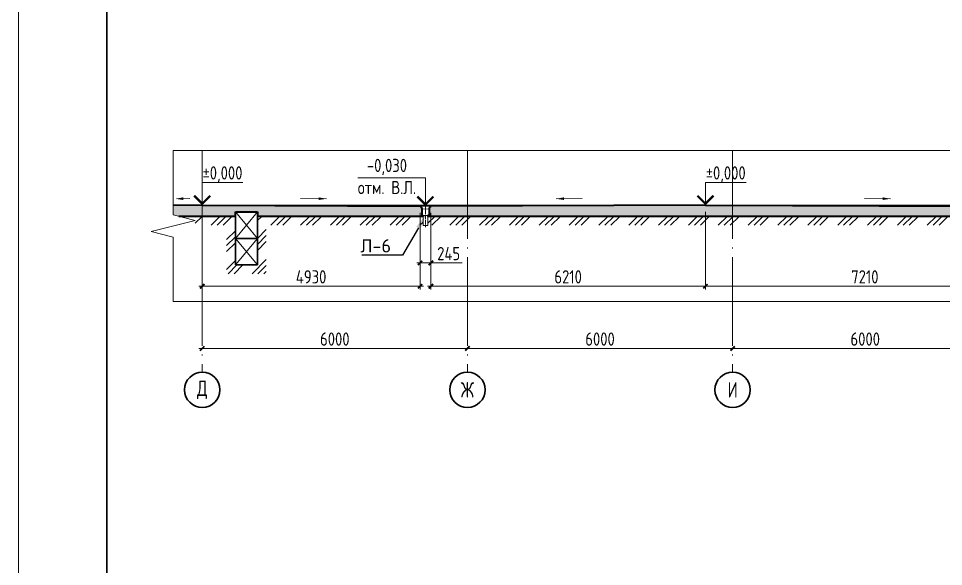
# Model space of a CAD drawing. Extents: x -965262 to 1142518, y -357520 to 71675.
# Drawn here: x 179668 to 200595, y -222796 to -210390 of the extents above; entities that cross this region are included whole.
import ezdxf
from ezdxf import colors
from ezdxf.entities.mleader import LeaderData, LeaderLine
from ezdxf.math import Vec2, Vec3

# ---------------------------------------------------------------- set-up
doc = ezdxf.new("R2010")
doc.units = 0
doc.header["$LTSCALE"] = 10
doc.linetypes.add('DOTE', pattern=[2.42, 2, -0.2, 0.02, -0.2])
doc.layers.get('0').update_dxf_attribs({"linetype": 'CONTINUOUS', "lineweight": 30})
doc.layers.get('Defpoints').update_dxf_attribs({"linetype": 'CONTINUOUS'})
doc.layers.add('DOTE', color=7, linetype='DOTE', lineweight=9)
doc.layers.add('полы', color=3, linetype='CONTINUOUS', lineweight=35)
doc.styles.add('GOST 2.304', font='isocpeur.ttf', dxfattribs={"width": 0.75, "height": 250})
doc.styles.get("Standard").update_dxf_attribs({"font": 'isocpeur.ttf', "height": 300})
doc.styles.add('ГОСТ 2м', font='isocpeur.ttf', dxfattribs={"width": 0.8, "height": 250})
doc.dimstyles.new('ГОСТ 2м', dxfattribs={"dimtxt": 250, "dimasz": 100, "dimexe": 75, "dimexo": 150, "dimgap": 62.5, "dimtad": 1, "dimdec": 0, "dimtxsty": 'ГОСТ 2м', "dimblk": 'ARCHTICK', "dimcen": 150, "dimdle": 75, "dimclrd": 256, "dimclre": 256, "dimclrt": 256, "dimadec": 0, "dimazin": 0, "dimtfac": 1, "dimtdec": 0, "dimtmove": 0, "dimatfit": 3, "dimldrblk": 'OBLIQUE', "dimfxl": 1, "dimlwd": 15, "dimlwe": 15, "dimarcsym": 0})

# ---------------------------------------------------------------- blocks, each defined once
blk = doc.blocks.new('_ArchTick')
at = {"color": 0, "linetype": 'ByBlock', "lineweight": 0, "const_width": 0.4}
blk.add_lwpolyline([(-0.5, -0.5), (0.5, 0.5)], dxfattribs=at)
blk = doc.blocks.new('*D1548')
at = {"lineweight": 15, "transparency": 16777216}
for p, q in [((183824, -217710), (183824, -217785)), ((189824, -217710), (189824, -217785)), ((183749, -217860), (189899, -217860))]:
    blk.add_line(p, q, dxfattribs=at)
at = {"layer": 'Defpoints', "color": 0, "lineweight": 15, "transparency": 16777216}
for p in [(183824, -217860), (189824, -217860), (189824, -217860)]:
    blk.add_point(p, dxfattribs=at)
at = {"lineweight": 15, "transparency": 16777216, "xscale": 100, "yscale": 100, "zscale": 100, "rotation": 180}
blk.add_blockref('_ArchTick', (183824, -217860), dxfattribs=at)
at = {"lineweight": 15, "transparency": 16777216, "xscale": 100, "yscale": 100, "zscale": 100}
blk.add_blockref('_ArchTick', (189824, -217860), dxfattribs=at)
at = {"lineweight": 15, "transparency": 16777216, "insert": (186824, -217647), "char_height": 250, "attachment_point": 5, "style": 'ГОСТ 2м'}
blk.add_mtext('{\\H1.2x;6000}', dxfattribs=at)
blk = doc.blocks.new('_Oblique')
at = {"color": 0, "linetype": 'ByBlock', "lineweight": -2}
blk.add_line((-0.5, -0.5), (0.5, 0.5), dxfattribs=at)
blk = doc.blocks.new('*D1550')
at = {"lineweight": 15, "transparency": 16777216}
for p, q in [((189824, -217710), (189824, -217785)), ((195824, -217710), (195824, -217785)), ((189749, -217860), (195899, -217860))]:
    blk.add_line(p, q, dxfattribs=at)
at = {"layer": 'Defpoints', "color": 0, "lineweight": 15, "transparency": 16777216}
for p in [(189824, -217860), (195824, -217860), (195824, -217860)]:
    blk.add_point(p, dxfattribs=at)
at = {"lineweight": 15, "transparency": 16777216, "xscale": 100, "yscale": 100, "zscale": 100, "rotation": 180}
blk.add_blockref('_ArchTick', (189824, -217860), dxfattribs=at)
at = {"lineweight": 15, "transparency": 16777216, "xscale": 100, "yscale": 100, "zscale": 100}
blk.add_blockref('_ArchTick', (195824, -217860), dxfattribs=at)
at = {"lineweight": 15, "transparency": 16777216, "insert": (192824, -217647), "char_height": 250, "attachment_point": 5, "style": 'ГОСТ 2м'}
blk.add_mtext('{\\H1.2x;6000}', dxfattribs=at)
blk = doc.blocks.new('*D1551')
at = {"lineweight": 15, "transparency": 16777216}
for p, q in [((195824, -217710), (195824, -217785)), ((201824, -217710), (201824, -217785)), ((195749, -217860), (201899, -217860))]:
    blk.add_line(p, q, dxfattribs=at)
at = {"layer": 'Defpoints', "color": 0, "lineweight": 15, "transparency": 16777216}
for p in [(195824, -217860), (201824, -217860), (201824, -217860)]:
    blk.add_point(p, dxfattribs=at)
at = {"lineweight": 15, "transparency": 16777216, "xscale": 100, "yscale": 100, "zscale": 100, "rotation": 180}
blk.add_blockref('_ArchTick', (195824, -217860), dxfattribs=at)
at = {"lineweight": 15, "transparency": 16777216, "xscale": 100, "yscale": 100, "zscale": 100}
blk.add_blockref('_ArchTick', (201824, -217860), dxfattribs=at)
at = {"lineweight": 15, "transparency": 16777216, "insert": (198824, -217647), "char_height": 250, "attachment_point": 5, "style": 'ГОСТ 2м'}
blk.add_mtext('{\\H1.2x;6000}', dxfattribs=at)
blk = doc.blocks.new('*D1619')
at = {"lineweight": 15, "ltscale": 50, "transparency": 16777216}
for p, q in [((188997, -214789), (188997, -216527)), ((195209, -214769), (195209, -216527)), ((188922, -216452), (195284, -216452))]:
    blk.add_line(p, q, dxfattribs=at)
at = {"layer": 'Defpoints', "color": 0, "lineweight": 15, "ltscale": 50, "transparency": 16777216}
for p in [(188997, -214639), (195209, -214619), (195209, -216452)]:
    blk.add_point(p, dxfattribs=at)
at = {"lineweight": 15, "ltscale": 50, "transparency": 16777216, "xscale": 100, "yscale": 100, "zscale": 100, "rotation": 180}
blk.add_blockref('_ArchTick', (188997, -216452), dxfattribs=at)
at = {"lineweight": 15, "ltscale": 50, "transparency": 16777216, "xscale": 100, "yscale": 100, "zscale": 100}
blk.add_blockref('_ArchTick', (195209, -216452), dxfattribs=at)
at = {"lineweight": 15, "ltscale": 50, "transparency": 16777216, "insert": (192103, -216239), "char_height": 250, "attachment_point": 5, "style": 'ГОСТ 2м'}
blk.add_mtext('{\\H1.2x;6210}', dxfattribs=at)
blk = doc.blocks.new('*D1620')
at = {"lineweight": 15, "ltscale": 50, "transparency": 16777216}
for p, q in [((195209, -214769), (195209, -216527)), ((202422, -214789), (202422, -216527)), ((195134, -216452), (202497, -216452))]:
    blk.add_line(p, q, dxfattribs=at)
at = {"layer": 'Defpoints', "color": 0, "lineweight": 15, "ltscale": 50, "transparency": 16777216}
for p in [(195209, -214619), (202422, -214639), (202422, -216452)]:
    blk.add_point(p, dxfattribs=at)
at = {"lineweight": 15, "ltscale": 50, "transparency": 16777216, "xscale": 100, "yscale": 100, "zscale": 100, "rotation": 180}
blk.add_blockref('_ArchTick', (195209, -216452), dxfattribs=at)
at = {"lineweight": 15, "ltscale": 50, "transparency": 16777216, "xscale": 100, "yscale": 100, "zscale": 100}
blk.add_blockref('_ArchTick', (202422, -216452), dxfattribs=at)
at = {"lineweight": 15, "ltscale": 50, "transparency": 16777216, "insert": (198816, -216239), "char_height": 250, "attachment_point": 5, "style": 'ГОСТ 2м'}
blk.add_mtext('{\\H1.2x;7210}', dxfattribs=at)
blk = doc.blocks.new('Тр-1-1')
at = {"lineweight": 15, "ltscale": 50}
for p, q in [((-899310, 883741), (-899310, 883731)), ((-899293, 883731), (-899293, 883711)), ((-899273, 883711), (-899273, 883681)), ((-899103, 883711), (-899103, 883681)), ((-899083, 883731), (-899083, 883711)), ((-899065, 883741), (-899065, 883731))]:
    blk.add_line(p, q, dxfattribs=at)
at = {"lineweight": 15, "ltscale": 10}
for p, q in [((-899065, 883741), (-899310, 883741)), ((-899310, 883731), (-899293, 883731)), ((-899293, 883711), (-899273, 883711)), ((-899083, 883711), (-899103, 883711)), ((-899083, 883731), (-899065, 883731))]:
    blk.add_line(p, q, dxfattribs=at)
at = {"lineweight": 15, "ltscale": 2.5}
for p in [(-899273, 883681), (-899103, 883681)]:
    blk.add_line(p, (-899188, 883671), dxfattribs=at)
at = {"lineweight": 15}
for p, q in [((-899268, 883680), (-899268, 883530)), ((-899108, 883680), (-899108, 883530)), ((-899108, 883530), (-899268, 883530)), ((-899243, 883530), (-899243, 883303)), ((-899133, 883530), (-899133, 883303)), ((-899133, 883303), (-899243, 883303))]:
    blk.add_line(p, q, dxfattribs=at)
at = {"layer": 'DOTE', "ltscale": 5}
blk.add_line((-899188, 883789), (-899188, 883265), dxfattribs=at)
blk = doc.blocks.new('*D1556')
at = {"lineweight": 15, "ltscale": 50, "transparency": 16777216}
for p, q in [((188752, -214789), (188752, -215999)), ((188997, -214789), (188997, -215999)), ((188677, -215924), (188997, -215924)), ((188997, -215924), (189702, -215924))]:
    blk.add_line(p, q, dxfattribs=at)
at = {"layer": 'Defpoints', "color": 0, "lineweight": 15, "ltscale": 50, "transparency": 16777216}
for p in [(188752, -214639, 76), (188997, -214639, 76), (188997, -215924)]:
    blk.add_point(p, dxfattribs=at)
at = {"lineweight": 15, "ltscale": 50, "transparency": 16777216, "xscale": 100, "yscale": 100, "zscale": 100, "rotation": 180}
blk.add_blockref('_ArchTick', (188752, -215924), dxfattribs=at)
at = {"lineweight": 15, "ltscale": 50, "transparency": 16777216, "xscale": 100, "yscale": 100, "zscale": 100}
blk.add_blockref('_ArchTick', (188997, -215924), dxfattribs=at)
at = {"lineweight": 15, "ltscale": 50, "transparency": 16777216, "insert": (189400, -215712), "char_height": 250, "attachment_point": 5, "style": 'ГОСТ 2м'}
blk.add_mtext('{\\H1.2x;245}', dxfattribs=at)
blk = doc.blocks.new('*D1557')
at = {"lineweight": 15, "ltscale": 50, "transparency": 16777216}
for p, q in [((183824, -214769), (183824, -216527)), ((188752, -214789), (188752, -216527)), ((183749, -216452), (188827, -216452))]:
    blk.add_line(p, q, dxfattribs=at)
at = {"layer": 'Defpoints', "color": 0, "lineweight": 15, "ltscale": 50, "transparency": 16777216}
for p in [(183824, -214619, 1451), (188752, -214639), (188752, -216452)]:
    blk.add_point(p, dxfattribs=at)
at = {"lineweight": 15, "ltscale": 50, "transparency": 16777216, "xscale": 100, "yscale": 100, "zscale": 100, "rotation": 180}
blk.add_blockref('_ArchTick', (183824, -216452), dxfattribs=at)
at = {"lineweight": 15, "ltscale": 50, "transparency": 16777216, "xscale": 100, "yscale": 100, "zscale": 100}
blk.add_blockref('_ArchTick', (188752, -216452), dxfattribs=at)
at = {"lineweight": 15, "ltscale": 50, "transparency": 16777216, "insert": (186288, -216239), "char_height": 250, "attachment_point": 5, "style": 'ГОСТ 2м'}
blk.add_mtext('{\\H1.2x;4930}', dxfattribs=at)

msp = doc.modelspace()

# ---------------------------------------------------------------- hatches: boundary and pattern name
at = {"lineweight": 15, "ltscale": 50}
h = msp.add_hatch(dxfattribs=at)
h.set_pattern_fill('MCSHATCHBG', color=256, scale=30, style=0, pattern_type=2)
h.set_pattern_definition([(45, (187505.26, -125864.05), (-337.5, 337.5), []), (45, (187640.26, -125864.05), (-337.5, 337.5), []), (45, (187100.26, -125864.05), (-337.5, 337.5), [])])
h.paths.add_polyline_path([(183667.2, -215068.9), (183667.2, -214868.9), (184574.3, -214868.9), (184574.3, -215968.9), (185074.3, -215968.9), (185074.3, -214868.9), (188819.8, -214868.9), (188819.8, -215068.9), (185274.3, -215068.9), (185274.3, -216168.9), (184374.3, -216168.9), (184374.3, -215068.9)])
h.paths.add_polyline_path([(188929.8, -215068.9), (201514.8, -215068.9), (201514.8, -214868.9), (188929.8, -214868.9)])
h.paths.add_polyline_path([(201674.8, -215068.9), (210744.8, -215068.9), (210744.8, -214868.9), (201674.8, -214868.9)])
h.paths.add_polyline_path([(210904.8, -215068.9), (210904.8, -214868.9), (215634.3, -214868.9), (215634.3, -215968.9), (215934.3, -215968.9), (215940.5, -215768.9), (219859.3, -215768.9), (219859.3, -216797.9), (219659.3, -216797.9), (219659.3, -215968.9), (216134.3, -215968.9), (216134.3, -216168.9), (215434.3, -216168.9), (215434.3, -215068.9)])
h.paths.add_polyline_path([(220159.3, -216797.9), (220159.3, -214818.9), (221560.2, -214818.9), (221560.2, -215018.9), (220359.3, -215018.9), (220359.3, -216797.9)])
at = {"layer": 'полы', "lineweight": 15, "ltscale": 50}
h = msp.add_hatch(dxfattribs=at)
h.set_pattern_fill('ANSI35', color=256, scale=40, angle=90, style=0)
h.set_pattern_definition([(135, (-2733954.96, -40518.6), (-179.605122, -179.605122), []), (135, (-2733954.96, -40339), (-179.605122, -179.605122), [317.5, -63.5, 0, -63.5])])
h.paths.add_polyline_path([(183167.2, -214621.9), (183824.3, -214618.9), (188752.3, -214638.9), (188752.3, -214648.9), (188769.8, -214648.9), (188769.8, -214668.9), (188789.8, -214668.9), (188789.8, -214698.9), (188794.8, -214699.5), (188794.8, -214849.5), (188819.8, -214849.5), (188819.8, -214868.9), (185074.3, -214868.9), (185074.3, -214768.9), (184574.3, -214768.9), (184574.3, -214868.9), (183167.2, -214868.9)])
h.paths.add_polyline_path([(188929.8, -214868.9), (188929.8, -214849.5), (188954.8, -214849.5), (188954.8, -214699.5), (188959.8, -214698.9), (188959.8, -214668.9), (188979.8, -214668.9), (188979.8, -214648.9), (188997.3, -214648.9), (188997.3, -214638.9), (195209.3, -214618.9), (201824.3, -214637.2), (202422.3, -214638.9), (202422.3, -214648.9), (202439.8, -214648.9), (202439.8, -214668.9), (202459.8, -214668.9), (202459.8, -214698.9), (202494.8, -214703), (202494.8, -214849.5), (202514.8, -214849.5), (202514.8, -214868.9)])
h.paths.add_polyline_path([(202674.8, -214868.9), (202674.8, -214849.5), (202694.8, -214849.5), (202694.8, -214703), (202729.8, -214698.9), (202729.8, -214668.9), (202749.8, -214668.9), (202749.8, -214648.9), (202767.3, -214648.9), (202767.3, -214638.9), (207499.3, -214618.9), (215934.3, -214618.9), (215934.3, -214768.9), (215634.3, -214768.9), (215634.3, -214868.9)])
h.paths.add_polyline_path([(215934.3, -215768.9), (219859.3, -215768.9), (219859.3, -215518.9), (215934.3, -215518.9)])
h.paths.add_polyline_path([(219859.3, -214768.9), (220159.3, -214768.9), (220159.3, -214618.9), (219859.3, -214618.9)])
h.paths.add_polyline_path([(183167.2, -214868.9), (183167.2, -214837.4), (183293.2, -214868.9)], flags=17)

# ---------------------------------------------------------------- linework, layer by layer
at = {"color": 5, "lineweight": 15, "ltscale": 50}
for p, q in [((183167.2, -213376.9, 13061.6), (183167.2, -214837.4, 13061.6)), ((201963.2, -213376.9, 13061.6), (183167.2, -213376.9, 13061.6)), ((183167.2, -215337.4, 13061.6), (183167.2, -216797.9, 13061.6)), ((201963.2, -216797.9, 13061.6), (183167.2, -216797.9, 13061.6))]:
    msp.add_line(p, q, dxfattribs=at)
at = {"lineweight": 15, "ltscale": 0.3}
for p, q in [((187341.2, -213999.3, 13061.6), (188874.8, -213999.3, 13061.6)), ((184742.4, -214105.8, 14512.9), (183824.3, -214105.8, 14512.9)), ((196127.4, -214105.8, 13061.6), (195209.3, -214105.8, 13061.6))]:
    msp.add_line(p, q, dxfattribs=at)
at = {"lineweight": 15}
for p, q in [((188874.8, -214638.9, 13061.6), (188874.8, -213999.3, 13061.6)), ((183824.3, -214618.9, 14512.9), (183824.3, -214105.8, 14512.9)), ((195209.3, -214618.9, 13061.6), (195209.3, -214105.8, 13061.6)), ((184574.3, -214768.9, 14512.9), (185074.3, -215368.9, 14492.9)), ((185074.3, -214768.9, 14512.9), (184574.3, -215368.9, 14492.9)), ((184574.3, -215368.9, 14492.9), (185074.3, -215968.9, 14472.9)), ((185074.3, -215368.9, 14492.9), (184574.3, -215968.9, 14472.9))]:
    msp.add_line(p, q, dxfattribs=at)
at = {"lineweight": 15, "ltscale": 50}
for p, q in [((183250.5, -214470.6, 10848.6), (183544.5, -214467.2, 10848.6)), ((186635.8, -214471, 10848.6), (186047.8, -214464.2, 10848.6)), ((191829, -214471, 10848.6), (192417, -214464.2, 10848.6)), ((199398.2, -214471, 10848.6), (198810.2, -214464.2, 10848.6))]:
    msp.add_line(p, q, dxfattribs=at)
at = {"ltscale": 100}
for p, q in [((184574.3, -214768.9, 14512.9), (184574.3, -215368.9, 14512.9)), ((185074.3, -214768.9, 14492.9), (185074.3, -215368.9, 14492.9)), ((184574.3, -215368.9, 14512.9), (184574.3, -215968.9, 14512.9)), ((185074.3, -215368.9, 14492.9), (185074.3, -215968.9, 14492.9))]:
    msp.add_line(p, q, dxfattribs=at)
at = {"ltscale": 50}
for p, q in [((185074.3, -214768.9, 14492.9), (184574.3, -214768.9, 14512.9)), ((185074.3, -215368.9, 14492.9), (184574.3, -215368.9, 14512.9)), ((185074.3, -215968.9, 14492.9), (184574.3, -215968.9, 14512.9))]:
    msp.add_line(p, q, dxfattribs=at)
at = {"lineweight": 15, "elevation": 9801.8}
msp.add_lwpolyline([(265267.6, -180687.8), (179667.6, -180687.8), (179667.6, -240087.8), (265267.6, -240087.8)], close=True, dxfattribs=at)
at = {"elevation": 9801.8}
msp.add_lwpolyline([(264767.6, -181187.8), (181667.6, -181187.8), (181667.6, -239587.8), (264767.6, -239587.8)], close=True, dxfattribs=at)
at = {"lineweight": 15, "const_width": 50}
for points, elevation in [([(183641.9, -214401.2), (183824.3, -214583.5), (184006.6, -214401.2)], 14512.9), ([(188692.4, -214421.2), (188874.8, -214603.5), (189057.1, -214421.2)], 13061.6), ([(195026.9, -214401.2), (195209.3, -214583.5), (195391.6, -214401.2)], 13061.6)]:
    msp.add_lwpolyline(points, dxfattribs=dict(at, elevation=elevation))
at = {"color": 5, "lineweight": 15, "ltscale": 10, "elevation": 13061.6}
for points in [[(183167.2, -214837.4), (183667.2, -214962.4)], [(183667.2, -214962.4), (182667.2, -215212.4)], [(182667.2, -215212.4), (183167.2, -215337.4)]]:
    msp.add_lwpolyline(points, dxfattribs=at)
at = {"lineweight": 15, "ltscale": 50}
for points in [[(183397.8, -214498.7, 10848.6), (183397.1, -214438.7, 10848.6), (183217.5, -214471, 10848.6)], [(186455.5, -214498.7, 10848.6), (186456.2, -214438.7, 10848.6), (186635.8, -214471, 10848.6)], [(192009.4, -214498.7, 10848.6), (192008.6, -214438.7, 10848.6), (191829, -214471, 10848.6)], [(199217.9, -214498.7, 10848.6), (199218.6, -214438.7, 10848.6), (199398.2, -214471, 10848.6)]]:
    msp.add_solid(points, dxfattribs=at)
at = {"layer": 'DOTE', "ltscale": 100}
for p, q in [((183824.3, -213376.9, 14389.5), (183824.3, -218396.3, 14512.9)), ((189824.3, -213376.9, 13061.6), (189824.3, -218396.3, 13061.6)), ((195824.3, -213376.9, 13061.6), (195824.3, -218396.3, 13061.6))]:
    msp.add_line(p, q, dxfattribs=at)
at = {"layer": 'DOTE', "linetype": 'Continuous', "lineweight": 30}
for centre in [(183824.3, -218796.3, 14512.9), (189824.3, -218796.3, 14512.9), (195824.3, -218796.3, 14512.9)]:
    msp.add_circle(centre, 400, dxfattribs=at)
at = {"layer": 'полы', "lineweight": 0, "ltscale": 50}
for p in [(183167.2, -214618.9, 13061.6), (213722.3, -214618.9, 13061.6)]:
    msp.add_line(p, (196159.3, -214618.9, 13061.6), dxfattribs=at)
at = {"layer": 'полы', "ltscale": 50}
for p, q in [((183824.3, -214618.9, 14512.9), (183167.2, -214621.9, 14292.6)), ((183824.3, -214618.9, 14512.9), (188752.3, -214638.9, 13061.6)), ((188752.3, -214638.9, 13061.6), (188752.3, -214648.9, 13061.6)), ((188752.3, -214648.9, 13061.6), (188769.8, -214648.9, 13061.6)), ((188769.8, -214648.9, 13061.6), (188769.8, -214668.9, 13061.6)), ((188769.8, -214668.9, 13061.6), (188789.8, -214668.9, 13061.6)), ((188789.8, -214668.9, 13061.6), (188789.8, -214698.9, 13061.6)), ((188789.8, -214698.9, 13061.6), (188794.8, -214699.5, 13061.6)), ((188794.8, -214699.5, 13061.6), (188794.8, -214849.5, 13061.6)), ((188959.8, -214698.9, 13061.6), (188954.8, -214699.5, 13061.6)), ((188954.8, -214699.5, 13061.6), (188954.8, -214849.5, 13061.6)), ((188979.8, -214668.9, 13061.6), (188959.8, -214668.9, 13061.6)), ((188959.8, -214668.9, 13061.6), (188959.8, -214698.9, 13061.6)), ((188997.3, -214648.9, 13061.6), (188979.8, -214648.9, 13061.6)), ((188979.8, -214648.9, 13061.6), (188979.8, -214668.9, 13061.6)), ((195209.3, -214618.9, 13061.6), (188997.3, -214638.9, 13061.6)), ((188997.3, -214638.9, 13061.6), (188997.3, -214648.9, 13061.6)), ((195209.3, -214618.9, 13061.6), (202422.3, -214638.9, 13061.6)), ((184574.3, -214868.9, 13061.6), (183293.2, -214868.9, 13061.6)), ((184574.3, -214868.9, 13061.6), (184574.3, -214768.9, 14512.9)), ((184574.3, -214768.9, 14512.9), (185074.3, -214768.9, 14492.9)), ((185074.3, -214768.9, 14492.9), (185074.3, -214868.9, 13061.6)), ((188819.8, -214868.9, 13061.6), (185074.3, -214868.9, 13061.6)), ((188794.8, -214849.5, 13061.6), (188819.8, -214849.5, 13061.6)), ((188819.8, -214849.5, 13061.6), (188819.8, -214868.9, 12985.9)), ((188954.8, -214849.5, 13061.6), (188929.8, -214849.5, 13061.6)), ((188929.8, -214849.5, 13061.6), (188929.8, -214868.9, 12985.9)), ((202514.8, -214868.9, 14870.1), (188929.8, -214868.9, 13061.6))]:
    msp.add_line(p, q, dxfattribs=at)

# ---------------------------------------------------------------- block references
msp.add_blockref('Тр-1-1', (1088062.5, -1098379.6, 13061.6))

# ---------------------------------------------------------------- texts
at = {"char_height": 300, "attachment_point": 5, "style": 'GOST 2.304'}
for s, insert, width in [('{\\W0.8;-0,030\\Pотм. В.Л.}', (188003.9, -213966.4, 13061.6), 1670.673), ('{\\W0.8;%%P0,000}', (184282.8, -213921.1, 14512.9), 1200), ('{\\W0.8;%%P0,000}', (195667.8, -213921.1, 13061.6), 1200)]:
    msp.add_mtext(s, dxfattribs=dict(at, insert=insert, width=width))
at = {"layer": 'DOTE', "linetype": 'Continuous', "lineweight": 30, "ltscale": 100, "char_height": 350, "width": 800, "attachment_point": 5, "style": 'GOST 2.304'}
for s, insert in [('Д', (183824.3, -218796.3, 14512.9)), ('Ж', (189824.3, -218796.3, 14512.9)), ('И', (195824.3, -218796.3, 14512.9))]:
    msp.add_mtext(s, dxfattribs=dict(at, insert=insert))

# ---------------------------------------------------------------- dimensions: what is measured, and where the dimension line sits
at = {"lineweight": 15, "ltscale": 50}
for base, p1, p2, text, picture, middle in [((188752.3, -216451.9, 13061.6), (183824.3, -214618.9, 14512.9), (188752.3, -214638.9, 13061.6), '{\\H1.2x;4930}', '*D1557', (186288.3, -216239.4, 13061.6)), ((195209.3, -216451.9, 13061.6), (188997.3, -214638.9, 13061.6), (195209.3, -214618.9, 13061.6), '{\\H1.2x;6210}', '*D1619', (192103.3, -216239.4, 13061.6)), ((202422.3, -216451.9, 13061.6), (195209.3, -214618.9, 13061.6), (202422.3, -214638.9, 13061.6), '{\\H1.2x;7210}', '*D1620', (198815.8, -216239.4, 13061.6))]:
    dim = msp.add_linear_dim(base=base, p1=p1, p2=p2, text=text, dimstyle='ГОСТ 2м', dxfattribs=at)
    dim.commit()
    dim.dimension.update_dxf_attribs({"geometry": picture, "text_midpoint": middle})
dim = msp.add_linear_dim(base=(188997.3, -215924.5, 12985.9), p1=(188752.3, -214638.9, 13061.6), p2=(188997.3, -214638.9, 13061.6), angle=180, text='{\\H1.2x;<>}', dimstyle='ГОСТ 2м', dxfattribs=at)
dim.commit()
dim.dimension.update_dxf_attribs({"geometry": '*D1556', "text_midpoint": (189399.8, -215712, 12985.9)})
at = {"lineweight": 15}
for base, p1, p2, picture, middle in [((189824.3, -217859.9, 16321.4), (183824.3, -217859.9, 16321.4), (189824.3, -217859.9, 16321.4), '*D1548', (186824.3, -217647.4, 16321.4)), ((195824.3, -217859.9, 16321.4), (189824.3, -217859.9, 16321.4), (195824.3, -217859.9, 16321.4), '*D1550', (192824.3, -217647.4, 16321.4)), ((201824.3, -217859.9, 16321.4), (195824.3, -217859.9, 16321.4), (201824.3, -217859.9, 16321.4), '*D1551', (198824.3, -217647.4, 16321.4))]:
    dim = msp.add_linear_dim(base=base, p1=p1, p2=p2, text='{\\H1.2x;<>}', dimstyle='ГОСТ 2м', dxfattribs=at)
    dim.commit()
    dim.dimension.update_dxf_attribs({"geometry": picture, "text_midpoint": middle})

# ---------------------------------------------------------------- leaders
at = {"color": 5, "lineweight": 15}
ml = msp.add_multileader_mtext('Standard', dxfattribs=at)
ml.set_content('Л-6', color=5)
ml.set_leader_properties()
ml.build(insert=Vec2(0, 0))
ml.multileader.update_dxf_attribs({"has_text_frame": 1, "text_right_attachment_type": 6, "dogleg_length": 36, "arrow_head_size": 320})
ctx = ml.context
ctx.base_point, ctx.char_height, ctx.arrow_head_size, ctx.landing_gap_size, ctx.plane_origin = Vec3(187480.8, -215537.5, 13061.6), 300, 320, 16, Vec3(171546.6, -225393.5, 13061.6)
ctx.right_attachment, ctx.text_align_type = 6, 2
notes = []
notes.append((ctx, [(1, (1, 1, 0), (188353.1, -215747.5, 13061.6), (-1, 0), 240.3, [(0, [(188874.8, -214852.4, 13061.6)], 0, [])])]))
ctx.mtext.insert, ctx.mtext.defined_height, ctx.mtext.alignment, ctx.mtext.flow_direction = Vec3(188096.8, -215387.5, 13061.6), 8690.9, 3, 5
for ctx, leaders in notes:
    for number, flags, end, landing, length, lines in leaders:
        leader = LeaderData()
        leader.index, (leader.has_last_leader_line, leader.has_dogleg_vector, leader.attachment_direction) = number, flags
        leader.last_leader_point, leader.dogleg_vector, leader.dogleg_length = Vec3(end), Vec3(landing), length
        for number, points, colour, breaks in lines:
            line = LeaderLine()
            line.index, line.vertices, line.color, line.breaks = number, Vec3.list(points), colors.encode_raw_color(colour), breaks
            leader.lines.append(line)
        ctx.leaders.append(leader)

doc.saveas('drawing.dxf')
